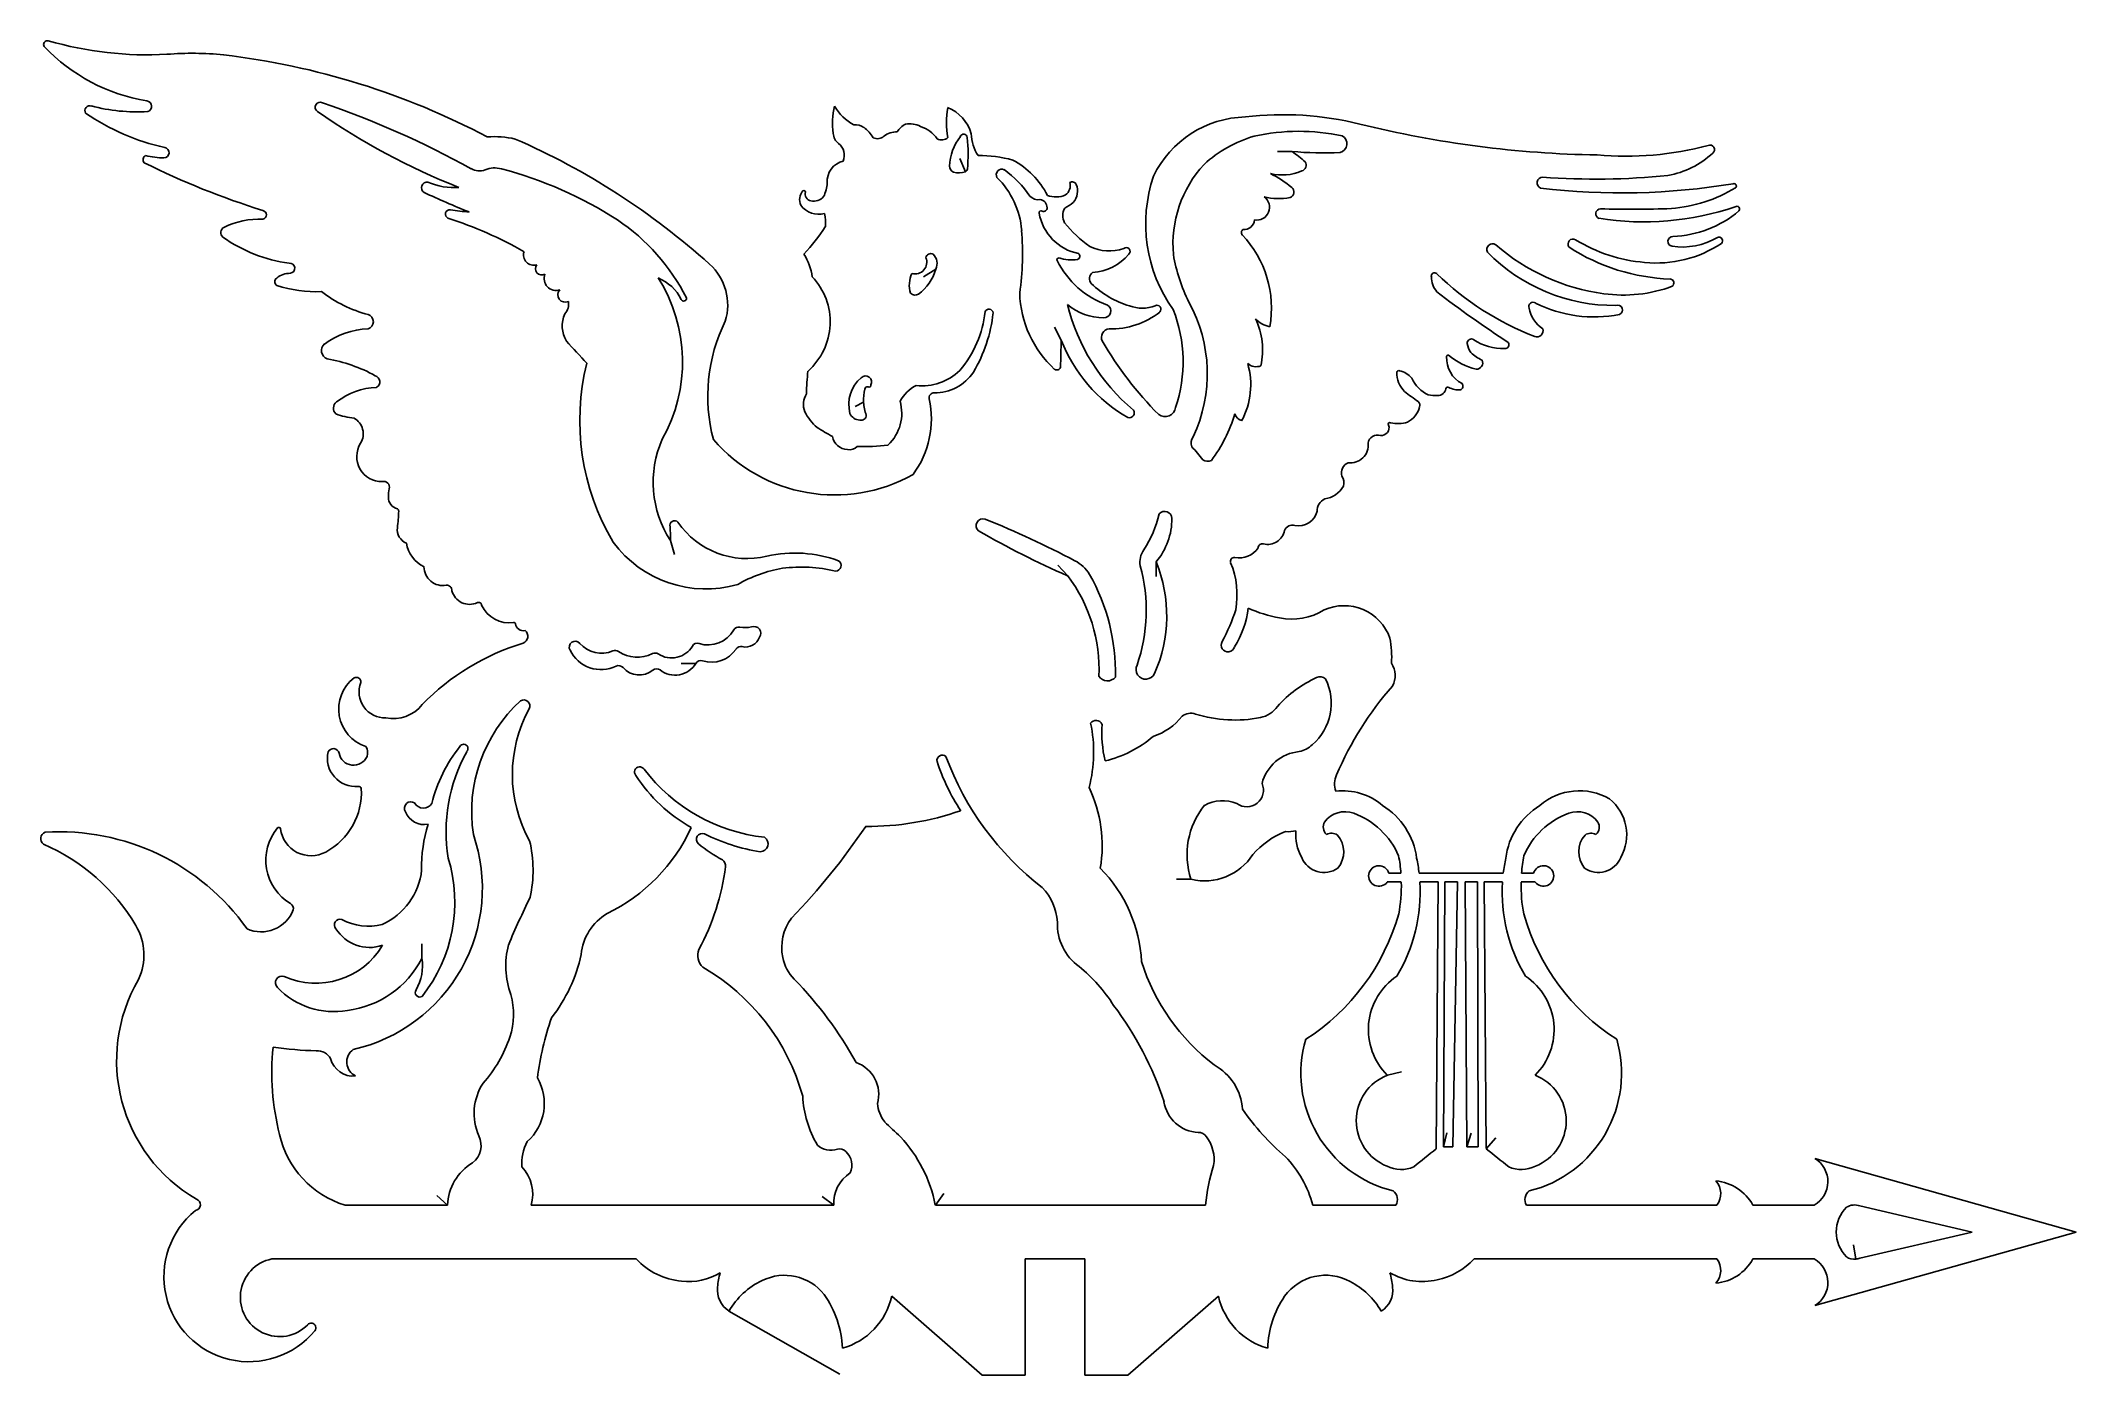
# Model space of a CAD drawing. Header units: millimetres. Extents: x -37680 to -36981, y 14102 to 14561.
import ezdxf

# ---------------------------------------------------------------- set-up
doc = ezdxf.new("R2010")
doc.units = ezdxf.units.MM
doc.layers.get('0').update_dxf_attribs({"linetype": 'CONTINUOUS'})

msp = doc.modelspace()

# ---------------------------------------------------------------- linework, layer by layer
at = {"color": 1}
for p, q in [((-37362.44, 14515.99), (-37364.39, 14520.59)), ((-37250.29, 14522.96), (-37255.29, 14522.96)), ((-37372.66, 14482.52), (-37376.88, 14479.84)), ((-37329.55, 14458.16), (-37331.9, 14462.58)), ((-37397.47, 14436.78), (-37400.32, 14435.34)), ((-37463.84, 14389.22), (-37462.42, 14384.42)), ((-37327.35, 14377.11), (-37330.7, 14380.83)), ((-37296.99, 14381.91), (-37296.99, 14376.91)), ((-37455.11, 14347.02), (-37460.11, 14347.02)), ((-37285, 14272.82), (-37290, 14272.82)), ((-37217.55, 14271.88), (-37212.71, 14271.88)), ((-37216.99, 14274.9), (-37212.85, 14274.9)), ((-37206.6, 14274.9), (-37192.13, 14274.9)), ((-37206.33, 14271.88), (-37200.07, 14271.88)), ((-37200.75, 14180.2), (-37200.07, 14271.88)), ((-37198.19, 14180.86), (-37197.75, 14271.88)), ((-37197.75, 14271.88), (-37193.44, 14271.88)), ((-37195.01, 14180.81), (-37193.44, 14271.88)), ((-37177.66, 14274.9), (-37192.13, 14274.9)), ((-37190.19, 14180.86), (-37190.74, 14271.88)), ((-37186.51, 14271.88), (-37190.74, 14271.88)), ((-37186.28, 14180.84), (-37186.51, 14271.88)), ((-37183.51, 14180.25), (-37184.19, 14271.88)), ((-37177.93, 14271.88), (-37184.19, 14271.88)), ((-37166.71, 14271.88), (-37171.55, 14271.88)), ((-37167.27, 14274.9), (-37171.41, 14274.9)), ((-37549.27, 14245.65), (-37549.27, 14250.65)), ((-37217.5, 14205.47), (-37212.63, 14206.63)), ((-37198.19, 14180.81), (-37197.12, 14185.7)), ((-37190.19, 14180.81), (-37188.73, 14185.6)), ((-37198.19, 14180.81), (-37195.01, 14180.81)), ((-37186.28, 14180.84), (-37190.19, 14180.81)), ((-37183.51, 14180.2), (-37180.22, 14183.97)), ((-36980.78, 14151.57), (-37070.58, 14176.84)), ((-37540.45, 14160.8), (-37544.16, 14164.16)), ((-37407.71, 14160.8), (-37411.72, 14163.79)), ((-37372.82, 14160.8), (-37369.91, 14164.87)), ((-37540.5, 14160.8), (-37575.67, 14160.8)), ((-37407.76, 14160.8), (-37511.71, 14160.8)), ((-37279.98, 14160.8), (-37372.82, 14160.8)), ((-37214.55, 14160.8), (-37243.11, 14160.8)), ((-37104.25, 14160.8), (-37169.71, 14160.8)), ((-37070.85, 14160.8), (-37091.92, 14160.8)), ((-37055.14, 14160.55), (-37016.57, 14151.57)), ((-36980.78, 14151.57), (-37070.58, 14126.29)), ((-37055.14, 14142.58), (-37016.57, 14151.57)), ((-37056.48, 14142.28), (-37057.3, 14147.21)), ((-37475.64, 14142.33), (-37600.84, 14142.33)), ((-37341.93, 14142.33), (-37321.43, 14142.33)), ((-37104.25, 14142.33), (-37187.73, 14142.33)), ((-37070.85, 14142.33), (-37091.92, 14142.33)), ((-37443.76, 14124.43), (-37405.67, 14102.72))]:
    msp.add_line(p, q, dxfattribs=at)
at = {"color": 1, "linetype": 'CONTINUOUS'}
for p, q in [((-37341.93, 14142.33), (-37341.93, 14102.33)), ((-37321.43, 14142.33), (-37321.43, 14102.33)), ((-37387.83, 14129.51), (-37356.68, 14102.33)), ((-37275.54, 14129.51), (-37306.68, 14102.33)), ((-37341.93, 14102.33), (-37356.68, 14102.33)), ((-37321.43, 14102.33), (-37306.68, 14102.33))]:
    msp.add_line(p, q, dxfattribs=at)
at = {"color": 1}
for centre, radius, start, end in [((-37677.89, 14559.67), 1.36, 78.226, 210.16731), ((-37633.11, 14603.21), 63.78, 223.89418, 260.37936), ((-37643.53, 14678.94), 122.76, 253.88131, 273.123), ((-37628.26, 14448.09), 108.62, 84.24249, 94.53253), ((-37647.38, 14300.32), 257.59, 62.09293, 83.30905), ((-37663.36, 14537.02), 1.66, 70.95165, 210.82687), ((-37621.15, 14599.09), 76.57, 235.25634, 257.59471), ((-37646.98, 14599.36), 62.8, 255.38694, 273.20498), ((-37644.03, 14538.46), 1.89, 287.47146, 82.06019), ((-37584.2, 14538.18), 1.73, 62.95351, 236.84899), ((-37449.1, 14731.68), 237.73, 235.09046, 248.42466), ((-37687.85, 14235.73), 321.43, 61.0703, 71.0394), ((-37383.29, 14532.69), 24.86, 166.46586, 188.11988), ((-37392.42, 14547.53), 17.54, 210.94877, 241.29862), ((-37338.86, 14533.08), 30.13, 170.57885, 190.26348), ((-37373.62, 14525.35), 13.63, 15.79051, 68.36094), ((-37265.39, 14498.8), 36.05, 91.38565, 154.16568), ((-37253.25, 14426.81), 108.8, 76.02898, 96.86786), ((-37524.23, 14497.53), 30.53, 76.65043, 94.85428), ((-37403.07, 14529.46), 4.84, 183.30232, 231.77375), ((-37400.5, 14526.27), 5.88, 57.9156, 93.31931), ((-37406.2, 14520.08), 14.24, 32.16767, 51.74294), ((-37392.76, 14530.75), 3.39, 245.84561, 311.86108), ((-37385.78, 14521.8), 7.96, 90.99543, 126.24591), ((-37379.83, 14525.84), 7.24, 116.41536, 147.16348), ((-37381.55, 14525.09), 7.39, 60.70773, 101.79329), ((-37381.12, 14521.19), 10.82, 34.10084, 72.89009), ((-37370.7, 14530.39), 3.46, 245.07035, 309.16314), ((-37349.88, 14517.02), 18.12, 142.40415, 177.02868), ((-37363.09, 14527.67), 1.22, 5.17611, 160.50417), ((-37413.94, 14522.08), 52.38, 354.36391, 6.24275), ((-37345.79, 14529.58), 14.72, 182.04024, 213.10692), ((-37251.11, 14486.47), 43.48, 106.25992, 132.51513), ((-37247.84, 14457.75), 72.14, 78.15431, 102.36228), ((-37234.46, 14525.62), 3.08, 282.91747, 62.42251), ((-37139.73, 14883.7), 361.98, 256.05137, 269.10868), ((-37643.57, 14520.17), 1.5, 113.69752, 224.9067), ((-37637.48, 14549.29), 28.55, 256.45298, 269.20432), ((-37637.93, 14522.54), 1.79, 271.66931, 79.2135), ((-37616.17, 14300.22), 247.66, 47.98654, 66.4418), ((-37409.22, 14521.6), 5.13, 338.02276, 52.08064), ((-37357.44, 14479.92), 41.63, 74.36985, 90.94173), ((-37239.55, 14642.96), 120.48, 264.88414, 272.75112), ((-37295.64, 14459.74), 77.8, 50.08544, 54.31293), ((-37135.55, 14632.72), 111.39, 264.94574, 284.6931), ((-37127.17, 14546.12), 32.03, 280.9388, 312.13674), ((-37106.6, 14523.6), 1.54, 306.75584, 116.68316), ((-37525.72, 14755.53), 264.64, 243.29929, 252.82119), ((-37529.43, 14522.45), 6.14, 241.48279, 288.03574), ((-37524.25, 14509.43), 7.89, 73.0054, 114.55626), ((-37556.46, 14384.34), 137.05, 57.11348, 75.41293), ((-37402.78, 14512.67), 7.21, 103.43855, 184.37702), ((-37365.45, 14518.12), 2.53, 183.62631, 242.89393), ((-37364.72, 14522.59), 6.99, 254.37666, 288.68287), ((-37362.98, 14517.03), 1.17, 297.81842, 355.60121), ((-37349.97, 14514.97), 1.92, 64.26748, 208.95207), ((-37371.89, 14493.53), 28.82, 4.57215, 45.37894), ((-37370.11, 14487.73), 35.78, 33.75412, 54.09366), ((-37359.64, 14494.91), 28.46, 27.12109, 61.87933), ((-37249.53, 14498.13), 51.01, 161.27011, 215.38089), ((-37250.67, 14491.1), 40.51, 137.40107, 185.10136), ((-37253.61, 14531.51), 16.63, 255.85077, 293.60521), ((-37279.23, 14474.42), 46.3, 51.42862, 62.24678), ((-37247.37, 14518.25), 2.02, 281.97678, 35.23222), ((-37164.08, 14512.18), 1.96, 92.71157, 246.01914), ((-37145.79, 14765.69), 252.23, 265.81983, 275.61854), ((-37547.45, 14510.5), 1.94, 81.53322, 237.03037), ((-37421.31, 14781.1), 300.48, 244.95605, 248.17323), ((-37538.3, 14532.33), 21.8, 245.99094, 274.69459), ((-37414.6, 14506.34), 4.86, 139.9801, 202.66805), ((-37418.03, 14508.87), 0.661, 15.31989, 116.73589), ((-37415.2, 14508.27), 2.32, 160.5575, 259.86378), ((-37414.58, 14510.3), 4.43, 256.55175, 319.6441), ((-37423.28, 14513.08), 13.33, 334.93175, 355.87748), ((-37337.35, 14510.67), 4.3, 225.48906, 276.53695), ((-37331.36, 14515.3), 7.98, 248.31845, 294.25798), ((-37330.49, 14511.23), 4.02, 306.8763, 15.59715), ((-37325.84, 14510.88), 1.63, 27.06701, 118.49026), ((-37330.25, 14509.39), 6.27, 320.43187, 20.91926), ((-37262.39, 14503.77), 4.42, 259.94086, 55.10838), ((-37254.76, 14528.04), 21.27, 256.1051, 280.40047), ((-37251.64, 14509.03), 2.04, 290.76221, 51.23356), ((-37136.93, 14743.28), 234.56, 263.1581, 279.38917), ((-37124.09, 14553.93), 50.75, 274.71501, 301.14137), ((-37098.4, 14511.09), 0.818, 312.75984, 109.41548), ((-37605.21, 14472.39), 27.31, 87.1632, 116.38761), ((-37604.25, 14501.18), 1.56, 284.58072, 76.36792), ((-37539.68, 14501.4), 1.49, 80.07217, 245.90831), ((-37581.6, 14370.91), 135.57, 60.165, 72.25831), ((-37527.63, 14580.01), 78.04, 261.3055, 266.02809), ((-37412.84, 14509.25), 7.87, 217.43669, 284.36213), ((-37428.65, 14498.31), 18.07, 356.09989, 10.55297), ((-37336.55, 14501.97), 0.629, 47.46553, 197.89876), ((-37320.22, 14504.72), 17.18, 189.87265, 258.45569), ((-37337.21, 14503.63), 2.8, 0.30101, 82.93206), ((-37335.64, 14503.57), 1.23, 246.97976, 3.29318), ((-37324.16, 14500.93), 4.9, 148.75701, 210.13787), ((-37342.89, 14528.87), 29.27, 299.78535, 306.66061), ((-37144.22, 14501.57), 1.69, 92.59659, 250.13758), ((-37129.42, 14596.97), 98.2, 260.98801, 288.69293), ((-37133.32, 14852.26), 349.18, 268.19812, 272.20013), ((-37120.46, 14530.19), 36.43, 271.70167, 310.66817), ((-37097.39, 14503.2), 0.927, 316.404, 126.49233), ((-37616.26, 14495.09), 2.07, 121.69499, 227.50762), ((-37588.11, 14535), 50.9, 234.50739, 262.33859), ((-37521.53, 14440.63), 70.83, 26.91658, 56.11578), ((-37467.94, 14534.51), 68.45, 316.87679, 326.85857), ((-37441.27, 14488.17), 98.4, 351.92081, 4.46409), ((-37296.04, 14524.22), 41.36, 218.51161, 235.01422), ((-37266.33, 14495.05), 1.34, 122.35214, 216.52222), ((-37293.48, 14469.22), 36.15, 349.6652, 43.84803), ((-37266.62, 14499.63), 3.47, 262.96512, 356.39562), ((-37153.69, 14491.15), 1.73, 59.44166, 219.29043), ((-37124.92, 14537.35), 52.69, 238.04723, 265.44666), ((-37119.39, 14492.07), 1.71, 89.51854, 260.29073), ((-37116.17, 14514.1), 23.98, 261.57916, 300.15786), ((-37103.56, 14492.26), 1.25, 314.28864, 116.7634), ((-37510.83, 14487.4), 3.51, 161.51575, 287.31489), ((-37434.61, 14477.29), 19.64, 7.66746, 32.06588), ((-37379.75, 14484.9), 3.99, 254.11284, 22.66856), ((-37374.36, 14486.13), 1.74, 63.55797, 169.66739), ((-37376.83, 14484.44), 4.59, 335.28119, 45.01425), ((-37330.47, 14485.8), 0.568, 74.98846, 218.76001), ((-37326.14, 14499.31), 13.62, 252.10966, 279.25121), ((-37324.28, 14486.95), 1.13, 287.28917, 56.36416), ((-37313.1, 14503.82), 15.04, 243.74912, 289.50365), ((-37319.9, 14499.01), 17.67, 273.66985, 319.90835), ((-37307.24, 14488.63), 1.32, 310.34293, 129.6206), ((-37234.81, 14496.83), 56.98, 189.42584, 206.74084), ((-37181.35, 14489.24), 1.99, 57.7535, 205.02684), ((-37139.69, 14530.69), 60.64, 224.21825, 270.69719), ((-37133.84, 14543.95), 70.5, 228.78695, 262.43258), ((-37118.06, 14546.92), 67.83, 236.97487, 268.13285), ((-37125.1, 14525.26), 40.64, 264.35333, 303.47628), ((-37598.22, 14478.19), 1.57, 126.34148, 235.16798), ((-37594.46, 14473.59), 7.51, 89.92464, 128.6271), ((-37594.68, 14482.83), 1.75, 277.55046, 96.89305), ((-37508.05, 14482.69), 2.21, 141.81482, 299.21901), ((-37503.16, 14479.28), 4.09, 158.75003, 287.79379), ((-37513.88, 14450.59), 54.18, 330.64419, 32.22186), ((-37473.96, 14465.2), 15.46, 26.55877, 67.51754), ((-37463, 14470.21), 18.84, 342.7185, 48.05763), ((-37431.5, 14464.39), 22.54, 311.47165, 43.49616), ((-37372.55, 14477.05), 9.22, 154.13465, 197.91406), ((-37387.62, 14486.6), 15.51, 305.31156, 344.57885), ((-37303.92, 14498.6), 30.03, 205.97463, 251.07716), ((-37317.38, 14479.28), 2.51, 123.79895, 224.53037), ((-37201.29, 14480.15), 1.13, 46.11296, 195.75819), ((-37194.23, 14479.97), 8.16, 180.94677, 220.0395), ((-37130.9, 14552.33), 99.69, 225.71657, 248.85005), ((-37120.48, 14477.74), 1.41, 308.69236, 81.59022), ((-37585.2, 14520.93), 46.17, 252.45739, 271.78273), ((-37555.55, 14511.97), 46.68, 232.81311, 254.89464), ((-37500.04, 14473.68), 2.52, 137.62879, 296.2913), ((-37459.27, 14472.46), 0.928, 202.27805, 14.56516), ((-37379.82, 14475.76), 2.15, 225.92671, 302.68309), ((-37306.73, 14475.43), 37.13, 181.68232, 227.45391), ((-37296.57, 14501.21), 32.74, 226.35622, 253.08977), ((-36978.11, 14762.33), 363.54, 232.29099, 237.02849), ((-37136.48, 14522.32), 48.71, 262.16138, 290.2833), ((-37568.5, 14464.46), 2.57, 287.66105, 72.08407), ((-37490.97, 14463), 10.06, 155.52725, 211.37259), ((-37503.92, 14470.54), 5.07, 318.33239, 10.02764), ((-37392.92, 14438.88), 58.1, 153.70442, 194.90707), ((-37392.59, 14471.8), 37.07, 319.45496, 353.98777), ((-37402.8, 14472.76), 50.1, 329.24903, 353.96617), ((-37354.41, 14467.32), 1.44, 6.84163, 155.64052), ((-37314.79, 14485.53), 19.77, 230.16933, 269.40828), ((-37260.4, 14487.08), 69.11, 194.01091, 230.0754), ((-37314.88, 14468.15), 2.38, 267.24218, 59.11392), ((-37312.22, 14488.34), 26.36, 267.98351, 308.74793), ((-37301.79, 14481.28), 12.18, 249.2974, 291.72419), ((-37296.71, 14468.73), 1.36, 316.34209, 115.0022), ((-37335.87, 14450.72), 48.19, 340.91838, 21.77362), ((-37330.44, 14446.59), 51.06, 334.85515, 28.80904), ((-37256.54, 14470.96), 8.34, 221.12374, 260.46306), ((-37284.66, 14454.81), 24.3, 346.91039, 26.02602), ((-37167.46, 14469.7), 1.47, 53.66338, 202.20798), ((-37157.72, 14471.33), 11.31, 191.15424, 235.68528), ((-37146.44, 14511.03), 44.93, 243.34814, 281.19611), ((-37138.42, 14468.47), 1.67, 294.92437, 108.79969), ((-37566.52, 14434.29), 27.75, 92.47403, 125.82449), ((-37218.71, 14710.99), 378.17, 222.03962, 223.59834), ((-36947.89, 14444.16), 381.92, 177.90654, 179.3038), ((-37280.82, 14476.84), 52.19, 200.97556, 240.25373), ((-37312.77, 14459.06), 2.97, 97.16062, 204.20317), ((-37208.81, 14519.62), 123.27, 210.07741, 224.93339), ((-37188.66, 14457.12), 1.4, 52.16452, 185.66613), ((-37177.91, 14473.21), 17.96, 236.54603, 272.19109), ((-37166.15, 14461.37), 2.14, 250.4205, 16.78317), ((-37580.7, 14454.55), 3.05, 132.64044, 249.94637), ((-37590.67, 14400.01), 52.44, 61.05081, 80.2064), ((-37187.18, 14451.98), 9.97, 177.05708, 242.05649), ((-37196.59, 14452.39), 0.564, 78.60869, 169.26346), ((-37181.85, 14470.08), 22.54, 229.51414, 256.74311), ((-37183.15, 14457.78), 6.95, 186.57298, 214.71153), ((-37176.65, 14467.83), 18.58, 228.92818, 243.52297), ((-37186.91, 14450.31), 2.17, 267.35854, 24.20196), ((-37177.04, 14456.58), 1.32, 262.08489, 35.36974), ((-37565.89, 14443.79), 2.18, 299.70975, 73.86602), ((-37413.45, 14430.45), 81.55, 165.97755, 210.82159), ((-37354.65, 14439.72), 62.42, 172.83576, 180.01653), ((-37390.42, 14435.96), 12.14, 130.37638, 194.41837), ((-37396.79, 14443.74), 2.1, 330.70438, 135.63803), ((-37377.35, 14460.86), 18.44, 263.52856, 314.50574), ((-37372.98, 14455.86), 15.85, 269.18122, 326.62043), ((-37331.09, 14449.23), 1.37, 236.83045, 341.89257), ((-37290.41, 14442.79), 25.96, 331.58927, 16.31789), ((-37262.63, 14453.25), 4.27, 227.72394, 292.56948), ((-37213.55, 14446.91), 0.741, 71.67866, 166.36861), ((-37205.32, 14446.85), 8.95, 178.48844, 225.2627), ((-37215, 14440.22), 7.58, 39.13449, 77.1746), ((-37197.8, 14450.53), 12.6, 206.02978, 243.32693), ((-37577.03, 14434.73), 2.64, 125.29538, 228.24768), ((-37563.69, 14417.44), 24.48, 92.62021, 127.38081), ((-37411.56, 14436.04), 6.61, 146.3932, 203.05459), ((-37381.31, 14437.75), 16.18, 167.31217, 183.44769), ((-37381.31, 14437.75), 16.18, 183.62471, 199.58321), ((-37396.21, 14441.16), 0.899, 73.78536, 170.42943), ((-37395.67, 14442.68), 0.722, 246.48158, 1.8232), ((-37399.43, 14432.98), 15.07, 313.65726, 16.0691), ((-37372.83, 14430.25), 13.95, 118.24354, 150.32352), ((-37406.39, 14431.03), 32.19, 323.6571, 12.31137), ((-37373.22, 14438.26), 1.75, 89.49266, 191.98329), ((-37153.49, 14514.18), 93.86, 231.73563, 235.32678), ((-37207.93, 14435.76), 1.61, 337.40938, 50.04138), ((-37200.44, 14461.91), 22.83, 262.42209, 270.57887), ((-37200.24, 14442.02), 2.94, 270.6024, 347.61431), ((-37196.74, 14441.38), 0.625, 54.9511, 179.65308), ((-37192.89, 14448.11), 7.13, 240.65489, 274.10595), ((-37192.95, 14442.29), 1.41, 294.25287, 38.92574), ((-37570.22, 14455.93), 24.7, 249.70625, 264.59602), ((-37575.69, 14425.9), 6.28, 329.03614, 60.01058), ((-37402.7, 14440.78), 16.64, 206.10246, 229.58768), ((-37398.75, 14434.39), 3.73, 203.02179, 270.27488), ((-37398.26, 14432.3), 1.7, 253.88785, 0.92199), ((-37306.15, 14433.13), 1.69, 250.45396, 34.38596), ((-37293.89, 14435.41), 3.59, 232.58725, 352.89665), ((-37319.08, 14447.41), 51.3, 323.23263, 343.41792), ((-37266.7, 14433.66), 3.33, 195.40622, 254.65694), ((-37216.69, 14429.26), 0.531, 54.19325, 225.12127), ((-37213.97, 14442.23), 12.77, 259.11608, 285.36876), ((-37214.44, 14437.23), 8.27, 297.76292, 345.30767), ((-37563.08, 14418.05), 8.57, 147.40177, 271.43111), ((-37433.07, 14409.23), 36.71, 156.22344, 213.03791), ((-37407.42, 14459.96), 55.06, 220.86398, 299.31946), ((-37333.25, 14559.28), 153.77, 238.54815, 240.82382), ((-37402.76, 14426.06), 5.55, 190.71968, 267.30452), ((-37281.04, 14422.69), 3.87, 145.22526, 198.74764), ((-37230.14, 14421.97), 6.03, 261.67325, 6.78222), ((-37220.9, 14422.24), 3.28, 71.43107, 172.23879), ((-37219.63, 14428.03), 2.7, 265.20549, 18.33042), ((-37402.25, 14423.73), 3.31, 256.57388, 320.16326), ((-37396.9, 14479.76), 58.22, 267.2269, 277.76957), ((-37318.03, 14389.57), 46.12, 36.40438, 43.72858), ((-37279.2, 14419.93), 3.45, 240.1283, 290.57638), ((-37229.44, 14412.52), 3.82, 114.20686, 196.81345), ((-37562.33, 14407.65), 1.91, 342.19633, 106.48391), ((-37236.44, 14409.15), 4.03, 342.49973, 34.17326), ((-37549.81, 14404.75), 10.95, 167.78687, 183.11019), ((-37556.88, 14403.97), 3.86, 177.22305, 258.46421), ((-37237.1, 14399.49), 4.5, 115.24035, 182.6211), ((-37240.21, 14412.22), 8.74, 277.85334, 330.65798), ((-37655.88, 14404.31), 98.8, 353.78666, 357.12551), ((-37558.34, 14399.28), 1.14, 3.9576, 53.05119), ((-37462.45, 14394.45), 1.6, 42.40692, 197.83659), ((-37437.55, 14411.86), 28.8, 214.56564, 283.77025), ((-37356.44, 14394.32), 2.36, 71.0941, 228.00401), ((-37475.25, 14097.81), 321.78, 62.14413, 68.18534), ((-37333.69, 14407.31), 38.82, 326.86664, 346.6876), ((-37314.09, 14396.58), 22.53, 319.35342, 0.71584), ((-37294.01, 14396.81), 2.45, 1.22337, 140.63258), ((-37248.04, 14401), 6.68, 259.03638, 345.15041), ((-37552.64, 14393.01), 5.06, 173.14344, 247.67451), ((-37543.71, 14390.09), 10.98, 189.18483, 243.99199), ((-37451.62, 14412.21), 39.62, 216.46082, 285.96097), ((-37539.85, 14389.53), 76.01, 359.80352, 3.34128), ((-37197.25, 14673.57), 323.75, 240.22465, 246.29617), ((-37260.42, 14386.57), 1.53, 76.70817, 172.23672), ((-37258.68, 14393.88), 5.98, 256.56006, 348.53824), ((-37250.11, 14391.66), 2.9, 73.99111, 159.08287), ((-37421.15, 14341.36), 43.59, 69.82429, 102.65663), ((-37407.14, 14380.65), 1.92, 271.52166, 57.93042), ((-37330.97, 14370.64), 13.15, 32.04825, 62.51177), ((-37295.45, 14381.88), 7.1, 143.72416, 190.63623), ((-37342.36, 14363.3), 49.04, 336.17494, 22.24429), ((-37270.16, 14382.13), 1.29, 80.21648, 202.41513), ((-37298.6, 14370.49), 29.44, 350.13251, 22.23857), ((-37268.39, 14390.89), 7.66, 258.35888, 327.48483), ((-37541.99, 14380.3), 6.55, 180.7609, 279.96724), ((-37540.69, 14372.11), 1.76, 354.95454, 95.20743), ((-37417.69, 14334.57), 45.77, 99.65119, 120.22247), ((-37418.82, 14330.22), 49.9, 76.39749, 97.53093), ((-37369.51, 14345.11), 52.93, 357.27356, 37.2077), ((-37379.49, 14343.86), 68.55, 358.71508, 29.50105), ((-37357.58, 14365.24), 57.24, 340.79805, 15.53728), ((-37532.86, 14373.59), 6.3, 195.03378, 295.13292), ((-37529.74, 14366.97), 1.02, 2.14128, 115.95023), ((-37519.23, 14371.39), 10.46, 204.75311, 278.20052), ((-37232.43, 14350.07), 16.78, 19.49736, 113.96992), ((-37517.55, 14360.66), 0.422, 356.05118, 116.79986), ((-37514.33, 14361.07), 2.83, 188.80286, 281.24995), ((-37435.14, 14357.37), 2.32, 323.79489, 111.17506), ((-37329.99, 14384.84), 63.44, 331.4422, 342.19846), ((-37297.16, 14369.76), 32.04, 327.72397, 353.27405), ((-37246.75, 14407.06), 45.06, 245.63353, 260.06341), ((-37250.35, 14383.41), 21.15, 258.61914, 301.6629), ((-37490.73, 14276.02), 81.49, 106.91565, 135.77249), ((-37515.42, 14356.34), 2.55, 292.43195, 50.05765), ((-37496.59, 14352.59), 2.04, 39.96671, 210.30363), ((-37487.54, 14360.45), 9.95, 221.1796, 293.12819), ((-37463.45, 14357.21), 8.32, 236.74944, 329.18827), ((-37454.59, 14351.93), 2, 72.36863, 149.18827), ((-37450.92, 14363.46), 10.11, 252.36863, 330.59378), ((-37440.37, 14357.52), 2, 78.71376, 150.59378), ((-37439.66, 14350.82), 2, 76.76599, 146.42044), ((-37438.09, 14368.98), 9.68, 258.71376, 282.57157), ((-37438.05, 14357.69), 5.06, 256.76599, 340.50268), ((-37272.3, 14353.3), 2.32, 148.47138, 343.6532), ((-37248.74, 14349.5), 32.72, 355.70157, 10.87418), ((-37487.7, 14356.68), 11.81, 205.67222, 295.97871), ((-37482.85, 14349.46), 2, 55.8527, 113.12819), ((-37481.65, 14344.26), 2, 40.99753, 115.97871), ((-37475.23, 14360.69), 11.57, 235.8527, 296.81372), ((-37469.11, 14348.58), 2, 56.74944, 116.81372), ((-37462.23, 14351.29), 8.31, 231.80361, 328.76209), ((-37453.39, 14346), 2, 72.26982, 149.10697), ((-37449.71, 14357.49), 10.07, 252.26982, 326.42044), ((-37300.53, 14344.93), 3.35, 153.62013, 334.58353), ((-37222.12, 14342.88), 7.31, 330.01919, 34.77381), ((-37564.29, 14331.29), 13.54, 127.7265, 251.6511), ((-37571.77, 14340.65), 1.57, 352.54088, 120.6283), ((-37562.03, 14337.15), 8.82, 158.06838, 272.62722), ((-37474.58, 14350.41), 7.37, 220.99753, 309.57879), ((-37468.61, 14343.19), 2, 51.80361, 129.57879), ((-37313.7, 14344.52), 3.52, 213.3215, 321.35882), ((-37225.5, 14305.91), 39.73, 114.26827, 138.4827), ((-37255.67, 14333.32), 18.88, 310.93847, 26.29114), ((-37240.65, 14339.41), 2.97, 50.00769, 113.4624), ((-37128.84, 14263.27), 115.44, 138.8601, 156.79629), ((-37559, 14340.61), 12.55, 257.89736, 321.8784), ((-37480.41, 14296), 51.75, 132.4619, 188.62612), ((-37514.28, 14332.33), 2.13, 335.18619, 119.85755), ((-37263.1, 14337.8), 9.61, 281.86288, 324.71696), ((-37471.45, 14308.85), 46.72, 151.103, 209.22538), ((-37365.85, 14316.45), 47.42, 345.22499, 12.17783), ((-37317.64, 14325.1), 2.3, 25.93213, 143.99525), ((-37271.73, 14323.44), 43.91, 176.51114, 193.05738), ((-37304.57, 14341.96), 21.11, 288.07963, 321.63395), ((-37285.08, 14325.18), 4.71, 69.51403, 128.64464), ((-37269.88, 14373.6), 46.05, 252.88076, 280.96781), ((-37579.67, 14315.69), 2.04, 14.41452, 154.38434), ((-37571.42, 14316.34), 3.56, 338.7986, 36.17553), ((-37495.41, 14286.16), 52.03, 141.65904, 165.83114), ((-37534.91, 14317.74), 1.49, 314.36895, 151.95542), ((-37323.39, 14351.4), 38.91, 283.18928, 310.68839), ((-37249.55, 14325.45), 8.93, 281.55628, 314.35123), ((-37571.93, 14314.47), 9.81, 167.63338, 274.77272), ((-37572.73, 14317.05), 5.04, 189.82366, 336.6084), ((-37484.19, 14289.25), 56.74, 151.10017, 189.30407), ((-37474.4, 14309.67), 1.78, 33.35377, 221.58495), ((-37370.4, 14313.64), 1.88, 48.98075, 190.17202), ((-37305.47, 14334.99), 70.21, 197.99315, 213.34955), ((-37274.36, 14349.93), 101.02, 200.19533, 232.34963), ((-37246.43, 14302.18), 14.58, 95.23238, 165.8654), ((-37593.23, 14302.62), 23.19, 298.11424, 3.38917), ((-37570.94, 14303.84), 0.867, 9.87208, 101.59993), ((-37429.76, 14338.28), 54.77, 212.94342, 240.55429), ((-37425, 14347.12), 60.21, 217.27508, 263.80069), ((-37361.73, 14284.43), 46.24, 350.25224, 25.52849), ((-37265.8, 14303.43), 5.72, 232.9769, 23.84445), ((-37228.22, 14305.54), 7.45, 154.45511, 199.42116), ((-37553.02, 14297.21), 2.24, 55.05745, 212.36755), ((-37548.75, 14300.69), 3.41, 208.89967, 328.24177), ((-37259.28, 14281.24), 27.06, 141.10298, 198.14296), ((-37274.14, 14287.05), 12.78, 67.45542, 118.99918), ((-37232.76, 14282.34), 20.88, 49.39118, 96.86684), ((-37232.29, 14276.84), 25.06, 7.41908, 58.42469), ((-37151.97, 14276.84), 25.06, 121.57531, 172.58092), ((-37151.5, 14282.34), 20.88, 60.39744, 130.60882), ((-37151.23, 14288.09), 15.96, 330.65827, 51.01928), ((-37585.47, 14279.41), 17.41, 140.5733, 239.19482), ((-37598.45, 14290.05), 0.622, 9.11625, 138.31151), ((-37587.34, 14291.46), 10.57, 187.09805, 298.50144), ((-37548.43, 14298.58), 6.97, 201.62185, 281.22058), ((-37501.25, 14277.12), 48.1, 162.29848, 181.34077), ((-37512.06, 14315.95), 60.92, 295.73952, 335.38292), ((-37597.73, 14427.01), 242.68, 316.31774, 325.90521), ((-37396.08, 14387.78), 96.81, 269.59207, 289.2718), ((-37235.99, 14290.76), 3.55, 150.72449, 226.74531), ((-37232.07, 14287.3), 8.73, 69.79713, 143.45554), ((-37238.39, 14270.18), 26.98, 23.47554, 69.75194), ((-37145.87, 14270.18), 26.98, 110.24806, 156.52446), ((-37152.19, 14287.3), 8.73, 36.54446, 110.20287), ((-37148.27, 14290.76), 3.55, 313.25469, 29.27551), ((-37677.88, 14286.78), 2.35, 111.42503, 233.45574), ((-37706.58, 14221.95), 68.61, 30.60428, 66.55531), ((-37673.79, 14210.16), 78.97, 35.28815, 93.59062), ((-37585.26, 14269.74), 56.79, 282.63854, 19.01193), ((-37555.08, 14276), 44.02, 347.72264, 13.1917), ((-37452.94, 14286.54), 2.02, 67.40579, 229.3199), ((-37419.24, 14328.21), 55.61, 230.97159, 241.24378), ((-37422.65, 14347.54), 66.09, 243.47302, 260.99181), ((-37433.05, 14285), 2.73, 271.17866, 55.44702), ((-37242.41, 14263.01), 28.08, 111.08275, 139.34164), ((-37251.52, 14299.44), 10.29, 264.48798, 284.61011), ((-37233.03, 14288.09), 15.96, 174.95642, 209.34173), ((-37236.68, 14285.09), 3.55, 55.56586, 119.4602), ((-37241.22, 14282.26), 8.72, 319.91914, 41.30961), ((-37143.04, 14282.26), 8.72, 138.69039, 220.08086), ((-37147.58, 14285.09), 3.55, 60.5398, 124.43414), ((-37572.42, 14278.46), 23.21, 294.24343, 353.90216), ((-37590.48, 14264.97), 52.52, 321.87595, 16.7268), ((-37524.77, 14287.1), 80.44, 331.49183, 352.8856), ((-37447.18, 14277.54), 2.26, 349.69921, 58.36789), ((-37351.2, 14241.96), 49.28, 2.98561, 44.67317), ((-37280.38, 14292.17), 19.9, 256.71647, 326.88588), ((-37239.28, 14283.45), 8.29, 202.55552, 304.84446), ((-37220.4, 14273.96), 3.53, 15.44382, 323.81162), ((-37267.09, 14270.84), 54.39, 4.28072, 10.68704), ((-37262.64, 14268.47), 56.41, 6.55058, 11.87679), ((-37121.62, 14268.47), 56.41, 168.12321, 173.44942), ((-37117.17, 14270.84), 54.39, 169.31296, 175.71928), ((-37163.86, 14273.96), 3.53, 216.18838, 164.55618), ((-37144.98, 14283.45), 8.29, 235.15554, 337.44448), ((-37349.5, 14257.03), 18.64, 3.33289, 43.88628), ((-37262.64, 14268.47), 56.41, 329.10981, 3.46322), ((-37267.09, 14270.84), 54.39, 349.45667, 1.08729), ((-37121.62, 14268.47), 56.41, 176.53678, 210.89019), ((-37117.17, 14270.84), 54.39, 178.91271, 190.54333), ((-37604.53, 14266.69), 11.93, 246.2394, 338.40435), ((-37595.37, 14262.75), 1.98, 347.02344, 60.04193), ((-37215.47, 14122.22), 329.88, 154.03706, 157.16803), ((-37664.57, 14246.77), 19.82, 334.89432, 30.66292), ((-37577.42, 14257.17), 1.9, 70.98758, 224.70338), ((-37567.22, 14262.94), 13.56, 211.6168, 289.01256), ((-37567.68, 14276.08), 19.39, 241.95469, 284.32802), ((-37475.79, 14244.97), 18.87, 121.375, 173.85193), ((-37408.98, 14249.36), 16.63, 142.83339, 191.83249), ((-37312.78, 14257.47), 18.12, 177.97721, 233.96384), ((-37286.5, 14281.57), 75.76, 302.69615, 344.1585), ((-37097.76, 14281.57), 75.76, 195.8415, 237.30385), ((-37585.69, 14263.7), 26.61, 245.89535, 329.32105), ((-37491.84, 14243.03), 28.58, 165.41745, 200.01049), ((-37449.08, 14246.64), 5.42, 157.56042, 228.18332), ((-37578.93, 14260.8), 33.3, 277.04392, 332.85588), ((-37565.06, 14242.93), 16.02, 329.4309, 9.7784), ((-37546.82, 14258.09), 53.44, 322.01724, 348.0141), ((-37489.9, 14178.39), 74.21, 15.53241, 59.91005), ((-37411.19, 14248.6), 14.31, 190.6586, 224.91972), ((-37358.48, 14199.7), 55.56, 32.38053, 50.89966), ((-37232.84, 14266.56), 72.57, 197.67364, 232.49245), ((-37598.9, 14210.56), 55.24, 149.77407, 239.75775), ((-37597.31, 14237.27), 2.27, 70.55337, 226.16948), ((-37579.6, 14253.85), 26.53, 223.37836, 280.33819), ((-37549.95, 14233.91), 1.58, 146.56009, 299.89267), ((-37514.67, 14147.09), 130.65, 28.69587, 44.39824), ((-37201.95, 14221.15), 22.09, 123.79909, 225.1063), ((-37182.31, 14221.15), 22.09, 314.764, 56.20091), ((-37542.5, 14226.4), 24.76, 341.63558, 16.04193), ((-37402.28, 14160.99), 113.66, 18.11524, 37.04331), ((-37412.73, 14192.86), 97.5, 160.62522, 173.12528), ((-37513.75, 14206.42), 87.06, 174.27864, 194.15803), ((-37581.44, 14351.05), 137.26, 262.07415, 268.29647), ((-37585.11, 14208.77), 5.1, 28.50269, 94.68378), ((-37569.76, 14210), 5.31, 125.40425, 244.57961), ((-37563.51, 14233.79), 47.03, 318.62687, 341.16087), ((-37205.52, 14206.19), 41.71, 163.81275, 256.13471), ((-37178.74, 14206.19), 41.71, 283.86529, 16.18725), ((-37572.9, 14213.12), 7.96, 193.90247, 276.17802), ((-37403.82, 14198.89), 11.55, 344.07213, 71.04237), ((-37286.03, 14192.47), 18.81, 4.02277, 61.39062), ((-37512.44, 14192.35), 18.87, 146.72387, 204.10865), ((-37524.77, 14195.77), 17.59, 311.80774, 29.85969), ((-37211.41, 14189.81), 16.8, 111.23894, 248.37165), ((-37172.85, 14189.81), 16.8, 291.62835, 68.76106), ((-37382.17, 14199.99), 36.27, 182.72756, 210.70767), ((-37380.02, 14197.05), 12.76, 185.9809, 216.80594), ((-37281.94, 14198.28), 12.47, 189.02417, 267.43555), ((-37197.16, 14242.15), 85.17, 214.59363, 229.43716), ((-37566.1, 14192.21), 32.83, 192.45164, 253.05863), ((-36214.48, 15436.36), 1713.86, 226.68298, 226.93232), ((-37282.42, 14182.62), 3.21, 31.84065, 91.37069), ((-37536.54, 14181.32), 7.64, 308.2817, 25.81416), ((-37498.97, 14175.17), 15.95, 151.98507, 184.38423), ((-37408.78, 14186.33), 6.68, 226.75084, 290.00931), ((-37405.69, 14177.48), 2.7, 39.66581, 107.35559), ((-37407.81, 14174.49), 6.31, 335.66667, 48.26228), ((-37420.53, 14151.29), 48.64, 11.33093, 42.7376), ((-37289.92, 14176.49), 12.87, 350.93178, 37.41513), ((-37594.67, 14659.01), 620.02, 308.5309, 309.44441), ((-36789.59, 14659.01), 620.02, 230.55559, 231.4691), ((-37522.97, 14160.23), 17.49, 120.34326, 178.11127), ((-37524.85, 14164.6), 13.68, 343.89062, 43.14892), ((-37395.48, 14161.56), 12.26, 122.49578, 183.52537), ((-37217.66, 14155.24), 62.57, 162.11192, 174.90375), ((-37279.47, 14151.2), 37.6, 14.79536, 44.26946), ((-37212.8, 14183.86), 10.8, 243.54891, 293.82626), ((-37171.46, 14183.86), 10.8, 246.17374, 296.45109), ((-37075.47, 14168.9), 9.32, 299.69916, 58.35249), ((-37217.84, 14162.69), 3.8, 330.12892, 52.33522), ((-37166.42, 14162.69), 3.8, 127.66478, 209.87108), ((-37106.15, 14152.95), 16.26, 28.88128, 84.72462), ((-37109.45, 14164.73), 6.51, 322.93629, 42.65879), ((-37608.65, 14136.24), 29.25, 128.99591, 320.52031), ((-37627.35, 14160.95), 1.99, 278.53897, 71.55453), ((-37050.71, 14151.41), 12.55, 136.11942, 179.30476), ((-37056.99, 14155.48), 5.4, 69.96872, 120.86356), ((-37050.71, 14151.72), 12.55, 180.69524, 223.88058), ((-37056.99, 14147.65), 5.4, 239.13644, 274.88517), ((-37598.15, 14129.11), 13.49, 101.47851, 315.67068), ((-37457.75, 14159.08), 24.5, 223.11645, 264.67955), ((-37457.62, 14155.48), 20.94, 263.42094, 301.32252), ((-37423.8, 14130.84), 23.91, 163.59125, 175.64275), ((-37424.64, 14119.37), 17.33, 38.36406, 116.3505), ((-37238.67, 14119.3), 17.42, 61.15766, 144.20891), ((-37239.57, 14130.84), 23.91, 4.35725, 16.40875), ((-37205.61, 14155.86), 21.33, 238.88971, 284.1301), ((-37205.2, 14158.45), 23.77, 281.64103, 317.29256), ((-37106.15, 14150.18), 16.26, 275.27538, 331.11872), ((-37109.45, 14138.41), 6.51, 317.34121, 37.06371), ((-37075.47, 14134.23), 9.32, 301.64751, 60.30084), ((-37056.99, 14147.65), 5.4, 275.41614, 290.03128), ((-37439.17, 14131.63), 8.53, 173.06033, 237.43718), ((-37421.19, 14111.39), 26.02, 115.36047, 149.88756), ((-37438.86, 14110.38), 34.1, 2.12353, 35.37684), ((-37411.17, 14134.69), 23.91, 285.50267, 347.4973), ((-37252.24, 14134.65), 23.87, 192.4418, 254.55823), ((-37226.32, 14111.04), 32.27, 145.13588, 178.9167), ((-37242.5, 14111.13), 26.43, 30.15621, 62.4476), ((-37223.9, 14131.48), 8.26, 301.03449, 8.15883), ((-37587.26, 14118.7), 1.59, 318.6074, 141.43288)]:
    msp.add_arc(centre, radius, start, end, dxfattribs=at)

doc.saveas('drawing.dxf')
